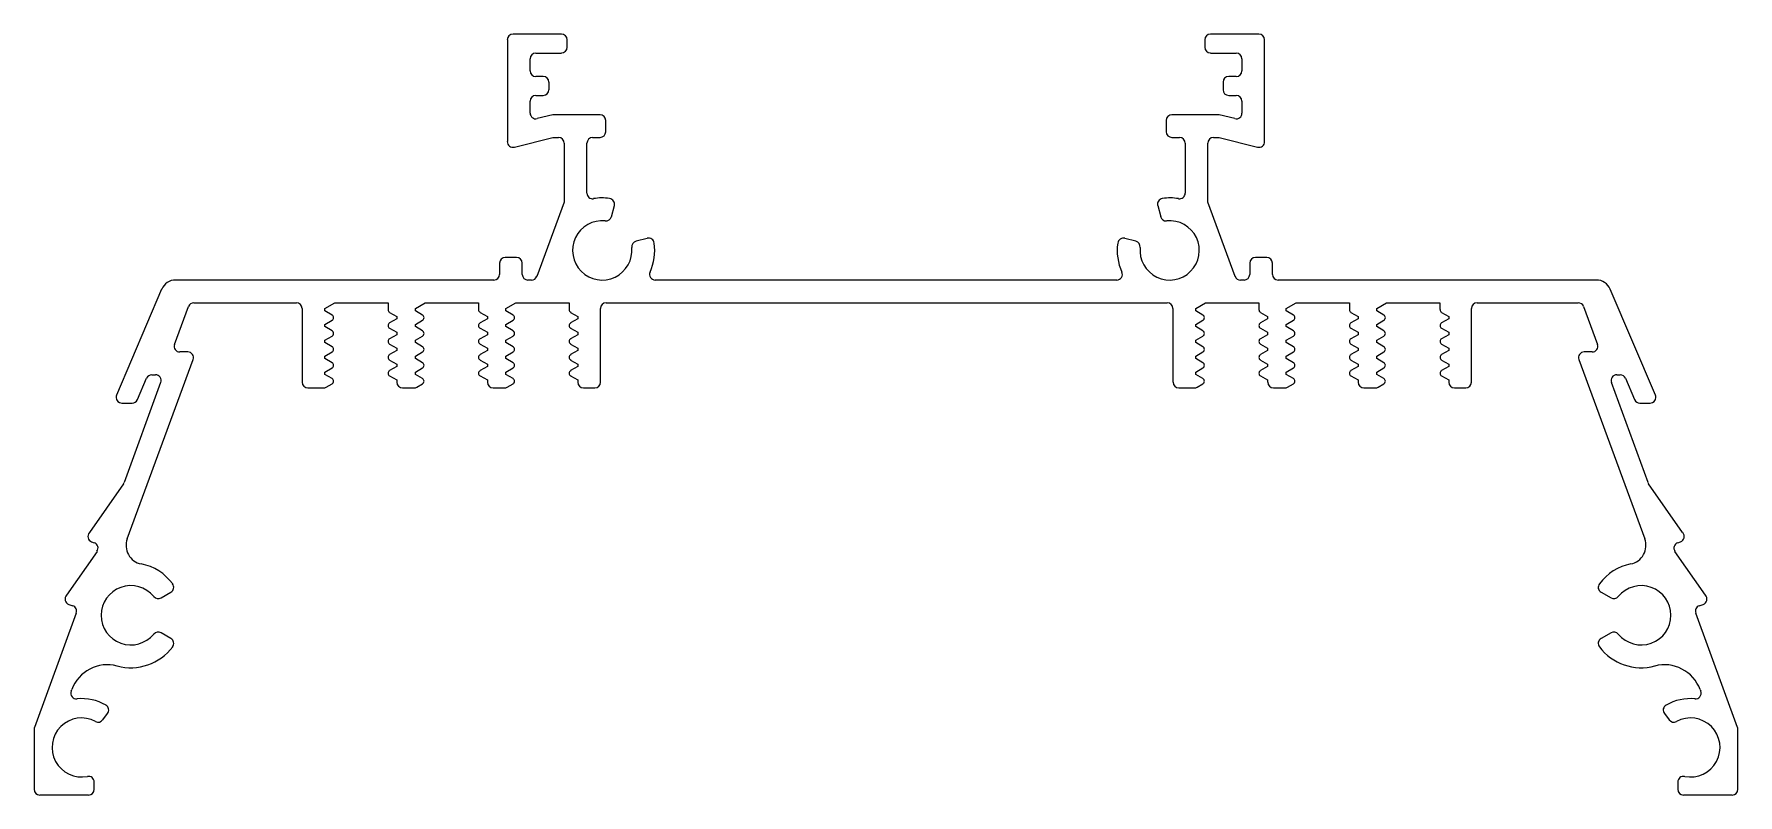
# Model space of a CAD drawing. Extents: x -56 to 58, y -20 to 31.
import ezdxf

# ---------------------------------------------------------------- set-up
doc = ezdxf.new("R2010")
doc.units = 0
doc.header["$MEASUREMENT"] = 0
doc.layers.get('0').update_dxf_attribs({"linetype": 'CONTINUOUS'})

msp = doc.modelspace()

# ---------------------------------------------------------------- linework, layer by layer
for p, q in [((-20.53, 31.12), (-23.78, 31.12)), ((26.26, 31.12), (23.01, 31.12)), ((-24.16, 30.74), (-24.16, 23.91)), ((-22.25, 29.85), (-20.53, 29.85)), ((-20.15, 30.24), (-20.15, 30.74)), ((22.63, 30.74), (22.63, 30.24)), ((23.01, 29.85), (24.74, 29.85)), ((26.64, 23.91), (26.64, 30.74)), ((-22.63, 28.66), (-22.63, 29.47)), ((25.12, 29.47), (25.12, 28.66)), ((-21.75, 28.28), (-22.25, 28.28)), ((-21.36, 27.39), (-21.36, 27.9)), ((23.85, 27.9), (23.85, 27.39)), ((24.74, 28.28), (24.23, 28.28)), ((-22.63, 25.82), (-22.63, 26.63)), ((-22.25, 27.01), (-21.75, 27.01)), ((24.23, 27.01), (24.74, 27.01)), ((25.12, 26.63), (25.12, 25.82)), ((-21.11, 25.71), (-22.16, 25.45)), ((-17.94, 25.71), (-21.11, 25.71)), ((-17.55, 24.57), (-17.55, 25.33)), ((20.04, 25.33), (20.04, 24.57)), ((23.59, 25.71), (20.42, 25.71)), ((24.64, 25.45), (23.59, 25.71)), ((-23.68, 23.54), (-21.11, 24.18)), ((-21.11, 24.18), (-20.73, 24.18)), ((-18.44, 24.18), (-17.94, 24.18)), ((20.42, 24.18), (20.93, 24.18)), ((23.21, 24.18), (23.59, 24.18)), ((23.59, 24.18), (26.17, 23.54)), ((-20.35, 23.8), (-20.35, 19.84)), ((-18.82, 20.45), (-18.82, 23.8)), ((21.31, 23.8), (21.31, 20.45)), ((22.83, 19.84), (22.83, 23.8)), ((-20.35, 19.84), (-22.18, 14.86)), ((-17.18, 18.87), (-16.98, 19.62)), ((19.47, 19.62), (19.67, 18.87)), ((24.66, 14.86), (22.83, 19.84)), ((-14.78, 17.41), (-15.52, 17.22)), ((18.01, 17.22), (17.26, 17.41)), ((-23.54, 16.14), (-24.3, 16.14)), ((26.78, 16.14), (26.02, 16.14)), ((-24.68, 15.76), (-24.68, 15)), ((-23.16, 15), (-23.16, 15.76)), ((25.64, 15.76), (25.64, 15)), ((27.16, 15), (27.16, 15.76)), ((-47.35, 14), (-50.38, 6.89)), ((-25.06, 14.61), (-46.41, 14.61)), ((-22.54, 14.61), (-22.78, 14.61)), ((16.72, 14.61), (-14.24, 14.61)), ((25.26, 14.61), (25.02, 14.61)), ((48.89, 14.61), (27.55, 14.61)), ((52.86, 6.89), (49.83, 14)), ((-46.48, 10.3), (-45.55, 12.84)), ((-45.19, 13.09), (-38.31, 13.09)), ((-37.93, 12.71), (-37.93, 7.76)), ((-36.4, 12.71), (-35.74, 13.09)), ((-36.4, 12.55), (-36.4, 12.71)), ((-35.74, 13.09), (-32.16, 13.09)), ((-32.16, 13.09), (-32.16, 12.63)), ((-30.33, 12.71), (-29.67, 13.09)), ((-30.33, 12.55), (-30.33, 12.71)), ((-29.67, 13.09), (-26.09, 13.09)), ((-26.09, 13.09), (-26.09, 12.63)), ((-24.26, 12.71), (-23.6, 13.09)), ((-24.26, 12.55), (-24.26, 12.71)), ((-23.6, 13.09), (-20.02, 13.09)), ((-20.02, 13.09), (-20.02, 12.63)), ((-17.91, 7.76), (-17.91, 12.71)), ((-17.53, 13.09), (20.11, 13.09)), ((20.49, 12.71), (20.49, 7.76)), ((22.02, 12.71), (22.68, 13.09)), ((22.02, 12.55), (22.02, 12.71)), ((22.68, 13.09), (26.26, 13.09)), ((26.26, 13.09), (26.26, 12.63)), ((28.09, 12.71), (28.75, 13.09)), ((28.09, 12.55), (28.09, 12.71)), ((28.75, 13.09), (32.33, 13.09)), ((32.33, 13.09), (32.33, 12.63)), ((34.16, 12.71), (34.82, 13.09)), ((34.16, 12.55), (34.16, 12.71)), ((34.82, 13.09), (38.4, 13.09)), ((38.4, 13.09), (38.4, 12.63)), ((40.51, 7.76), (40.51, 12.71)), ((40.89, 13.09), (47.68, 13.09)), ((48.03, 12.84), (48.97, 10.3)), ((-35.92, 12.27), (-36.4, 12.55)), ((-36.4, 11.64), (-35.92, 11.92)), ((-36.4, 11.49), (-36.4, 11.64)), ((-35.92, 11.21), (-36.4, 11.49)), ((-32.06, 12.45), (-31.58, 12.18)), ((-31.58, 12.02), (-32.06, 11.74)), ((-31.58, 12.18), (-31.58, 12.02)), ((-29.85, 12.27), (-30.33, 12.55)), ((-30.33, 11.64), (-29.85, 11.92)), ((-30.33, 11.49), (-30.33, 11.64)), ((-29.85, 11.21), (-30.33, 11.49)), ((-25.99, 12.45), (-25.5, 12.18)), ((-25.5, 12.02), (-25.99, 11.74)), ((-25.5, 12.18), (-25.5, 12.02)), ((-23.78, 12.27), (-24.26, 12.55)), ((-24.26, 11.64), (-23.78, 11.92)), ((-24.26, 11.49), (-24.26, 11.64)), ((-23.78, 11.21), (-24.26, 11.49)), ((-19.92, 12.45), (-19.43, 12.18)), ((-19.43, 12.02), (-19.92, 11.74)), ((-19.43, 12.18), (-19.43, 12.02)), ((22.5, 12.27), (22.02, 12.55)), ((22.02, 11.64), (22.5, 11.92)), ((22.02, 11.49), (22.02, 11.64)), ((22.5, 11.21), (22.02, 11.49)), ((26.36, 12.45), (26.84, 12.18)), ((26.84, 12.02), (26.36, 11.74)), ((26.84, 12.18), (26.84, 12.02)), ((28.57, 12.27), (28.09, 12.55)), ((28.09, 11.64), (28.57, 11.92)), ((28.09, 11.49), (28.09, 11.64)), ((28.57, 11.21), (28.09, 11.49)), ((32.43, 12.45), (32.92, 12.18)), ((32.92, 12.02), (32.43, 11.74)), ((32.92, 12.18), (32.92, 12.02)), ((34.64, 12.27), (34.16, 12.55)), ((34.16, 11.64), (34.64, 11.92)), ((34.16, 11.49), (34.16, 11.64)), ((34.64, 11.21), (34.16, 11.49)), ((38.5, 12.45), (38.99, 12.18)), ((38.99, 12.02), (38.5, 11.74)), ((38.99, 12.18), (38.99, 12.02)), ((-36.4, 10.58), (-35.92, 10.85)), ((-36.4, 10.42), (-36.4, 10.58)), ((-35.92, 10.14), (-36.4, 10.42)), ((-32.06, 11.39), (-31.58, 11.11)), ((-31.58, 10.95), (-32.06, 10.67)), ((-32.06, 10.32), (-31.58, 10.04)), ((-31.58, 11.11), (-31.58, 10.95)), ((-30.33, 10.58), (-29.85, 10.85)), ((-30.33, 10.42), (-30.33, 10.58)), ((-29.85, 10.14), (-30.33, 10.42)), ((-25.99, 11.39), (-25.5, 11.11)), ((-25.5, 10.95), (-25.99, 10.67)), ((-25.99, 10.32), (-25.5, 10.04)), ((-25.5, 11.11), (-25.5, 10.95)), ((-24.26, 10.58), (-23.78, 10.85)), ((-24.26, 10.42), (-24.26, 10.58)), ((-23.78, 10.14), (-24.26, 10.42)), ((-19.92, 11.39), (-19.43, 11.11)), ((-19.43, 10.95), (-19.92, 10.67)), ((-19.92, 10.32), (-19.43, 10.04)), ((-19.43, 11.11), (-19.43, 10.95)), ((22.02, 10.58), (22.5, 10.85)), ((22.02, 10.42), (22.02, 10.58)), ((22.5, 10.14), (22.02, 10.42)), ((26.36, 11.39), (26.84, 11.11)), ((26.84, 10.95), (26.36, 10.67)), ((26.36, 10.32), (26.84, 10.04)), ((26.84, 11.11), (26.84, 10.95)), ((28.09, 10.58), (28.57, 10.85)), ((28.09, 10.42), (28.09, 10.58)), ((28.57, 10.14), (28.09, 10.42)), ((32.43, 11.39), (32.92, 11.11)), ((32.92, 10.95), (32.43, 10.67)), ((32.43, 10.32), (32.92, 10.04)), ((32.92, 11.11), (32.92, 10.95)), ((34.16, 10.58), (34.64, 10.85)), ((34.16, 10.42), (34.16, 10.58)), ((34.64, 10.14), (34.16, 10.42)), ((38.5, 11.39), (38.99, 11.11)), ((38.99, 10.95), (38.5, 10.67)), ((38.5, 10.32), (38.99, 10.04)), ((38.99, 11.11), (38.99, 10.95)), ((-49.66, -2.75), (-45.24, 9.28)), ((-45.6, 9.79), (-46.13, 9.79)), ((-36.4, 9.51), (-35.92, 9.79)), ((-36.4, 9.35), (-36.4, 9.51)), ((-35.92, 9.07), (-36.4, 9.35)), ((-31.58, 9.88), (-32.06, 9.61)), ((-32.06, 9.25), (-31.58, 8.98)), ((-31.58, 10.04), (-31.58, 9.88)), ((-30.33, 9.51), (-29.85, 9.79)), ((-30.33, 9.35), (-30.33, 9.51)), ((-29.85, 9.07), (-30.33, 9.35)), ((-25.5, 9.88), (-25.99, 9.61)), ((-25.99, 9.25), (-25.5, 8.98)), ((-25.5, 10.04), (-25.5, 9.88)), ((-24.26, 9.51), (-23.78, 9.79)), ((-24.26, 9.35), (-24.26, 9.51)), ((-23.78, 9.07), (-24.26, 9.35)), ((-19.43, 9.88), (-19.92, 9.61)), ((-19.92, 9.25), (-19.43, 8.98)), ((-19.43, 10.04), (-19.43, 9.88)), ((22.02, 9.51), (22.5, 9.79)), ((22.02, 9.35), (22.02, 9.51)), ((22.5, 9.07), (22.02, 9.35)), ((26.84, 9.88), (26.36, 9.61)), ((26.36, 9.25), (26.84, 8.98)), ((26.84, 10.04), (26.84, 9.88)), ((28.09, 9.51), (28.57, 9.79)), ((28.09, 9.35), (28.09, 9.51)), ((28.57, 9.07), (28.09, 9.35)), ((32.92, 9.88), (32.43, 9.61)), ((32.43, 9.25), (32.92, 8.98)), ((32.92, 10.04), (32.92, 9.88)), ((34.16, 9.51), (34.64, 9.79)), ((34.16, 9.35), (34.16, 9.51)), ((34.64, 9.07), (34.16, 9.35)), ((38.99, 9.88), (38.5, 9.61)), ((38.5, 9.25), (38.99, 8.98)), ((38.99, 10.04), (38.99, 9.88)), ((47.72, 9.28), (52.14, -2.75)), ((48.61, 9.79), (48.08, 9.79)), ((-48.98, 6.59), (-48.36, 8.03)), ((-48.01, 8.26), (-47.77, 8.26)), ((-36.4, 8.44), (-35.92, 8.72)), ((-36.4, 8.28), (-36.4, 8.44)), ((-35.92, 8.01), (-36.4, 8.28)), ((-31.58, 8.82), (-32.06, 8.54)), ((-32.06, 8.19), (-31.58, 7.91)), ((-31.58, 8.98), (-31.58, 8.82)), ((-30.33, 8.44), (-29.85, 8.72)), ((-30.33, 8.28), (-30.33, 8.44)), ((-29.85, 8.01), (-30.33, 8.28)), ((-25.5, 8.82), (-25.99, 8.54)), ((-25.99, 8.19), (-25.5, 7.91)), ((-25.5, 8.98), (-25.5, 8.82)), ((-24.26, 8.44), (-23.78, 8.72)), ((-24.26, 8.28), (-24.26, 8.44)), ((-23.78, 8.01), (-24.26, 8.28)), ((-19.43, 8.82), (-19.92, 8.54)), ((-19.92, 8.19), (-19.43, 7.91)), ((-19.43, 8.98), (-19.43, 8.82)), ((22.02, 8.44), (22.5, 8.72)), ((22.02, 8.28), (22.02, 8.44)), ((22.5, 8.01), (22.02, 8.28)), ((26.84, 8.82), (26.36, 8.54)), ((26.36, 8.19), (26.84, 7.91)), ((26.84, 8.98), (26.84, 8.82)), ((28.09, 8.44), (28.57, 8.72)), ((28.09, 8.28), (28.09, 8.44)), ((28.57, 8.01), (28.09, 8.28)), ((32.92, 8.82), (32.43, 8.54)), ((32.43, 8.19), (32.92, 7.91)), ((32.92, 8.98), (32.92, 8.82)), ((34.16, 8.44), (34.64, 8.72)), ((34.16, 8.28), (34.16, 8.44)), ((34.64, 8.01), (34.16, 8.28)), ((38.99, 8.82), (38.5, 8.54)), ((38.5, 8.19), (38.99, 7.91)), ((38.99, 8.98), (38.99, 8.82)), ((50.26, 8.26), (50.5, 8.26)), ((50.85, 8.03), (51.46, 6.59)), ((-47.42, 7.75), (-49.87, 1.04)), ((-37.54, 7.38), (-36.5, 7.38)), ((-36.31, 7.43), (-35.92, 7.65)), ((-31.58, 7.91), (-31.58, 7.76)), ((-31.19, 7.38), (-30.43, 7.38)), ((-30.24, 7.43), (-29.85, 7.65)), ((-25.5, 7.91), (-25.5, 7.76)), ((-25.12, 7.38), (-24.36, 7.38)), ((-24.17, 7.43), (-23.78, 7.65)), ((-19.43, 7.91), (-19.43, 7.76)), ((-19.05, 7.38), (-18.29, 7.38)), ((20.88, 7.38), (21.92, 7.38)), ((22.11, 7.43), (22.5, 7.65)), ((26.84, 7.91), (26.84, 7.76)), ((27.23, 7.38), (27.99, 7.38)), ((28.18, 7.43), (28.57, 7.65)), ((32.92, 7.91), (32.92, 7.76)), ((33.3, 7.38), (34.06, 7.38)), ((34.25, 7.43), (34.64, 7.65)), ((38.99, 7.91), (38.99, 7.76)), ((39.37, 7.38), (40.13, 7.38)), ((52.36, 1.04), (49.9, 7.75)), ((-50.03, 6.36), (-49.33, 6.36)), ((51.81, 6.36), (52.51, 6.36)), ((-49.92, 0.95), (-52.2, -2.33)), ((54.68, -2.33), (52.4, 0.95)), ((-52.05, -2.95), (-51.87, -3.01)), ((54.35, -3.01), (54.54, -2.95)), ((-51.68, -3.59), (-53.73, -6.53)), ((56.21, -6.53), (54.17, -3.59)), ((-47.39, -6.71), (-46.73, -6.33)), ((49.21, -6.33), (49.88, -6.71)), ((-53.08, -7.73), (-55.89, -15.4)), ((-53.58, -7.15), (-53.31, -7.24)), ((58.37, -15.4), (55.56, -7.73)), ((55.79, -7.24), (56.06, -7.15)), ((-46.73, -9.44), (-47.39, -9.06)), ((49.88, -9.06), (49.21, -9.44)), ((-53.42, -12.98), (-53.38, -12.86)), ((55.86, -12.86), (55.9, -12.98)), ((-51.3, -14.9), (-50.98, -14.47)), ((53.46, -14.47), (53.79, -14.9)), ((-55.91, -15.53), (-55.91, -19.56)), ((58.39, -19.56), (58.39, -15.53)), ((-51.88, -19.56), (-51.88, -19.07)), ((54.36, -19.07), (54.36, -19.56)), ((-55.53, -19.94), (-52.26, -19.94)), ((54.74, -19.94), (58.01, -19.94))]:
    msp.add_line(p, q)
for centre, radius, start, end in [((-23.78, 30.74), 0.381, 90, 180), ((-20.53, 30.74), 0.381, 360, 90), ((23.01, 30.74), 0.381, 90, 180), ((26.26, 30.74), 0.381, 0, 90), ((-22.25, 29.47), 0.381, 90, 180), ((-20.53, 30.24), 0.381, 270, 0), ((23.01, 30.24), 0.381, 180, 270), ((24.74, 29.47), 0.381, 0, 90), ((-22.25, 28.66), 0.381, 180, 270), ((24.74, 28.66), 0.381, 270, 0), ((-21.75, 27.9), 0.381, 0, 90), ((24.23, 27.9), 0.381, 90, 180), ((-22.25, 26.63), 0.381, 90, 180), ((-21.75, 27.39), 0.381, 270, 360), ((24.23, 27.39), 0.381, 180, 270), ((24.74, 26.63), 0.381, 360, 90), ((-22.25, 25.82), 0.381, 180, 284.0362), ((-17.94, 25.33), 0.381, 0, 90), ((20.42, 25.33), 0.381, 90, 180), ((24.74, 25.82), 0.381, 255.9638, 0), ((-20.73, 23.8), 0.381, 0, 90), ((-18.44, 23.8), 0.381, 90, 180), ((-17.94, 24.57), 0.381, 270, 0), ((20.42, 24.57), 0.381, 180, 270), ((20.93, 23.8), 0.381, 0, 90), ((23.21, 23.8), 0.381, 90, 180), ((-23.78, 23.91), 0.381, 180, 284.0362), ((26.26, 23.91), 0.381, 255.9638, 0), ((-18.44, 20.45), 0.381, 180, 279.658), ((-17.79, 16.61), 3.52, 81.9762, 99.658), ((-17.35, 19.71), 0.381, 345, 81.9762), ((19.83, 19.71), 0.381, 98.0238, 195), ((20.27, 16.61), 3.52, 80.342, 98.0238), ((20.93, 20.45), 0.381, 260.342, 360), ((-17.79, 16.61), 1.99, 84.2317, 5.7683), ((-17.55, 18.97), 0.381, 264.2317, 345), ((20.27, 16.61), 1.99, 174.2317, 95.7683), ((20.03, 18.97), 0.381, 195, 275.7683), ((-15.43, 16.85), 0.381, 105, 185.7683), ((-14.68, 17.05), 0.381, 8.0238, 105), ((17.17, 17.05), 0.381, 75, 171.9762), ((17.91, 16.85), 0.381, 354.2317, 75), ((-24.3, 15.76), 0.381, 90, 180), ((-23.54, 15.76), 0.381, 360, 90), ((-17.79, 16.61), 3.52, 335.5637, 8.0238), ((20.27, 16.61), 3.52, 171.9762, 204.4363), ((26.02, 15.76), 0.381, 90, 180), ((26.78, 15.76), 0.381, 360, 90), ((-25.06, 15), 0.381, 270, 0), ((-22.78, 15), 0.381, 180, 270), ((-22.54, 15), 0.381, 270, 339.8153), ((-14.24, 15), 0.381, 155.5637, 270), ((16.72, 15), 0.381, 270, 24.4363), ((25.02, 15), 0.381, 200.1847, 270), ((25.26, 15), 0.381, 270, 0), ((27.55, 15), 0.381, 180, 270), ((-46.41, 13.6), 1.02, 90, 156.908), ((48.89, 13.6), 1.02, 23.092, 90), ((-45.19, 12.71), 0.381, 90, 159.8153), ((-38.31, 12.71), 0.381, 0, 90), ((-31.96, 12.63), 0.203, 180, 240), ((-25.89, 12.63), 0.203, 180, 240), ((-19.81, 12.63), 0.203, 180, 240), ((-17.53, 12.71), 0.381, 90, 180), ((20.11, 12.71), 0.381, 360, 90), ((26.46, 12.63), 0.203, 180, 240), ((32.53, 12.63), 0.203, 180, 240), ((38.61, 12.63), 0.203, 180, 240), ((40.89, 12.71), 0.381, 90, 180), ((47.68, 12.71), 0.381, 20.1847, 90), ((-36.02, 12.1), 0.203, 360, 60), ((-36.02, 12.1), 0.203, 300, 0), ((-31.96, 11.56), 0.203, 120, 180), ((-31.96, 11.56), 0.203, 180, 240), ((-29.95, 12.1), 0.203, 0, 60), ((-29.95, 12.1), 0.203, 300, 360), ((-25.89, 11.56), 0.203, 120, 180), ((-25.89, 11.56), 0.203, 180, 240), ((-23.88, 12.1), 0.203, 360, 60), ((-23.88, 12.1), 0.203, 300, 0), ((-19.81, 11.56), 0.203, 120, 180), ((-19.81, 11.56), 0.203, 180, 240), ((22.4, 12.1), 0.203, 0, 60), ((22.4, 12.1), 0.203, 300, 360), ((26.46, 11.56), 0.203, 120, 180), ((26.46, 11.56), 0.203, 180, 240), ((28.47, 12.1), 0.203, 0, 60), ((28.47, 12.1), 0.203, 300, 360), ((32.53, 11.56), 0.203, 120, 180), ((32.53, 11.56), 0.203, 180, 240), ((34.54, 12.1), 0.203, 360, 60), ((34.54, 12.1), 0.203, 300, 0), ((38.61, 11.56), 0.203, 120, 180), ((38.61, 11.56), 0.203, 180, 240), ((-46.13, 10.17), 0.381, 159.8153, 270), ((-36.02, 11.03), 0.203, 360, 60), ((-36.02, 11.03), 0.203, 300, 0), ((-31.96, 10.5), 0.203, 120, 180), ((-31.96, 10.5), 0.203, 180, 240), ((-29.95, 11.03), 0.203, 0, 60), ((-29.95, 11.03), 0.203, 300, 360), ((-25.89, 10.5), 0.203, 120, 180), ((-25.89, 10.5), 0.203, 180, 240), ((-23.88, 11.03), 0.203, 360, 60), ((-23.88, 11.03), 0.203, 300, 0), ((-19.81, 10.5), 0.203, 120, 180), ((-19.81, 10.5), 0.203, 180, 240), ((22.4, 11.03), 0.203, 0, 60), ((22.4, 11.03), 0.203, 300, 360), ((26.46, 10.5), 0.203, 120, 180), ((26.46, 10.5), 0.203, 180, 240), ((28.47, 11.03), 0.203, 0, 60), ((28.47, 11.03), 0.203, 300, 360), ((32.53, 10.5), 0.203, 120, 180), ((32.53, 10.5), 0.203, 180, 240), ((34.54, 11.03), 0.203, 360, 60), ((34.54, 11.03), 0.203, 300, 0), ((38.61, 10.5), 0.203, 120, 180), ((38.61, 10.5), 0.203, 180, 240), ((48.61, 10.17), 0.381, 270, 20.1847), ((-45.6, 9.41), 0.381, 339.8153, 90), ((-36.02, 9.96), 0.203, 360, 60), ((-36.02, 9.96), 0.203, 300, 0), ((-31.96, 9.43), 0.203, 120, 180), ((-31.96, 9.43), 0.203, 180, 240), ((-29.95, 9.96), 0.203, 0, 60), ((-29.95, 9.96), 0.203, 300, 0), ((-25.89, 9.43), 0.203, 120, 180), ((-25.89, 9.43), 0.203, 180, 240), ((-23.88, 9.96), 0.203, 360, 60), ((-23.88, 9.96), 0.203, 300, 360), ((-19.81, 9.43), 0.203, 120, 180), ((-19.81, 9.43), 0.203, 180, 240), ((22.4, 9.96), 0.203, 0, 60), ((22.4, 9.96), 0.203, 300, 360), ((26.46, 9.43), 0.203, 120, 180), ((26.46, 9.43), 0.203, 180, 240), ((28.47, 9.96), 0.203, 0, 60), ((28.47, 9.96), 0.203, 300, 0), ((32.53, 9.43), 0.203, 120, 180), ((32.53, 9.43), 0.203, 180, 240), ((34.54, 9.96), 0.203, 360, 60), ((34.54, 9.96), 0.203, 300, 0), ((38.61, 9.43), 0.203, 120, 180), ((38.61, 9.43), 0.203, 180, 240), ((48.08, 9.41), 0.381, 90, 200.1847), ((-48.01, 7.88), 0.381, 90, 156.908), ((-47.77, 7.88), 0.381, 339.903, 90), ((-36.02, 8.9), 0.203, 360, 60), ((-36.02, 8.9), 0.203, 300, 0), ((-36.02, 7.83), 0.203, 360, 60), ((-31.96, 8.36), 0.203, 120, 240), ((-29.95, 8.9), 0.203, 360, 60), ((-29.95, 8.9), 0.203, 300, 360), ((-29.95, 7.83), 0.203, 0, 60), ((-25.89, 8.36), 0.203, 120, 240), ((-23.88, 8.9), 0.203, 360, 60), ((-23.88, 8.9), 0.203, 300, 0), ((-23.88, 7.83), 0.203, 360, 60), ((-19.81, 8.36), 0.203, 120, 240), ((22.4, 8.9), 0.203, 360, 60), ((22.4, 8.9), 0.203, 300, 360), ((22.4, 7.83), 0.203, 0, 60), ((26.46, 8.36), 0.203, 120, 240), ((28.47, 8.9), 0.203, 360, 60), ((28.47, 8.9), 0.203, 300, 360), ((28.47, 7.83), 0.203, 0, 60), ((32.53, 8.36), 0.203, 120, 240), ((34.54, 8.9), 0.203, 360, 60), ((34.54, 8.9), 0.203, 300, 0), ((34.54, 7.83), 0.203, 360, 60), ((38.61, 8.36), 0.203, 120, 240), ((50.26, 7.88), 0.381, 90, 200.097), ((50.5, 7.88), 0.381, 23.092, 90), ((-50.03, 6.74), 0.381, 156.908, 180), ((-37.54, 7.76), 0.381, 180, 270), ((-36.5, 7.76), 0.381, 270, 300), ((-36.02, 7.83), 0.203, 300, 0), ((-31.19, 7.76), 0.381, 180, 270), ((-30.43, 7.76), 0.381, 270, 300), ((-29.95, 7.83), 0.203, 300, 360), ((-25.12, 7.76), 0.381, 180, 270), ((-24.36, 7.76), 0.381, 270, 300), ((-23.88, 7.83), 0.203, 300, 0), ((-19.05, 7.76), 0.381, 180, 270), ((-18.29, 7.76), 0.381, 270, 360), ((20.88, 7.76), 0.381, 180, 270), ((21.92, 7.76), 0.381, 270, 300), ((22.4, 7.83), 0.203, 300, 360), ((27.23, 7.76), 0.381, 180, 270), ((27.99, 7.76), 0.381, 270, 300), ((28.47, 7.83), 0.203, 300, 360), ((33.3, 7.76), 0.381, 180, 270), ((34.06, 7.76), 0.381, 270, 300), ((34.54, 7.83), 0.203, 300, 0), ((39.37, 7.76), 0.381, 180, 270), ((40.13, 7.76), 0.381, 270, 360), ((52.51, 6.74), 0.381, 0, 23.092), ((-50.03, 6.74), 0.381, 180, 270), ((-49.33, 6.74), 0.381, 270, 336.908), ((51.81, 6.74), 0.381, 203.092, 270), ((52.51, 6.74), 0.381, 270, 360), ((-50.23, 1.17), 0.381, 325.1523, 339.903), ((52.71, 1.17), 0.381, 200.097, 214.8477), ((-51.92, -2.59), 0.381, 136.908, 250), ((-52, -3.37), 0.381, 325.1523, 70), ((-48.47, -3.19), 1.27, 159.8153, 258.5114), ((50.95, -3.19), 1.27, 281.4886, 20.1847), ((54.48, -3.37), 0.381, 110, 214.8477), ((54.41, -2.59), 0.381, 290, 43.092), ((-49.42, -7.88), 3.52, 36.9762, 78.5114), ((51.91, -7.88), 3.52, 101.4886, 143.0238), ((-53.45, -6.79), 0.381, 136.908, 250), ((-49.42, -7.88), 1.99, 39.2317, 320.7683), ((-47.58, -6.38), 0.381, 219.2317, 300), ((-46.92, -6), 0.381, 300, 36.9762), ((49.4, -6), 0.381, 143.0238, 240), ((50.07, -6.38), 0.381, 240, 320.7683), ((51.91, -7.88), 1.99, 219.2317, 140.7683), ((55.93, -6.79), 0.381, 290, 43.092), ((-53.44, -7.6), 0.381, 339.903, 70), ((55.92, -7.6), 0.381, 110, 200.097), ((-47.58, -9.39), 0.381, 60, 140.7683), ((50.07, -9.39), 0.381, 39.2317, 120), ((-49.42, -7.88), 3.52, 254.9874, 323.0238), ((-46.92, -9.77), 0.381, 323.0238, 60), ((49.4, -9.77), 0.381, 120, 216.9762), ((51.91, -7.88), 3.52, 216.9762, 285.0126), ((-50.99, -13.74), 2.54, 74.9874, 159.8153), ((53.47, -13.74), 2.54, 20.1847, 105.0126), ((-53.06, -13.11), 0.381, 159.8153, 275.3008), ((-52.72, -16.75), 3.28, 60.0608, 95.3008), ((55.21, -16.75), 3.28, 84.6992, 119.9392), ((55.54, -13.11), 0.381, 264.6992, 20.1847), ((-52.72, -16.75), 1.98, 61.7758, 281.3666), ((-51.28, -14.24), 0.381, 322.5, 60.0608), ((53.76, -14.24), 0.381, 119.9392, 217.5), ((55.21, -16.75), 1.98, 258.6334, 118.2242), ((-55.53, -15.53), 0.381, 159.903, 180), ((-51.61, -14.67), 0.381, 241.7758, 322.5), ((54.09, -14.67), 0.381, 217.5, 298.2242), ((58.01, -15.53), 0.381, 0, 20.097), ((-52.26, -19.07), 0.381, 360, 101.3666), ((54.74, -19.07), 0.381, 78.6334, 180), ((-55.53, -19.56), 0.381, 180, 270), ((-52.26, -19.56), 0.381, 270, 360), ((54.74, -19.56), 0.381, 180, 270), ((58.01, -19.56), 0.381, 270, 360)]:
    msp.add_arc(centre, radius, start, end)

doc.saveas('drawing.dxf')
